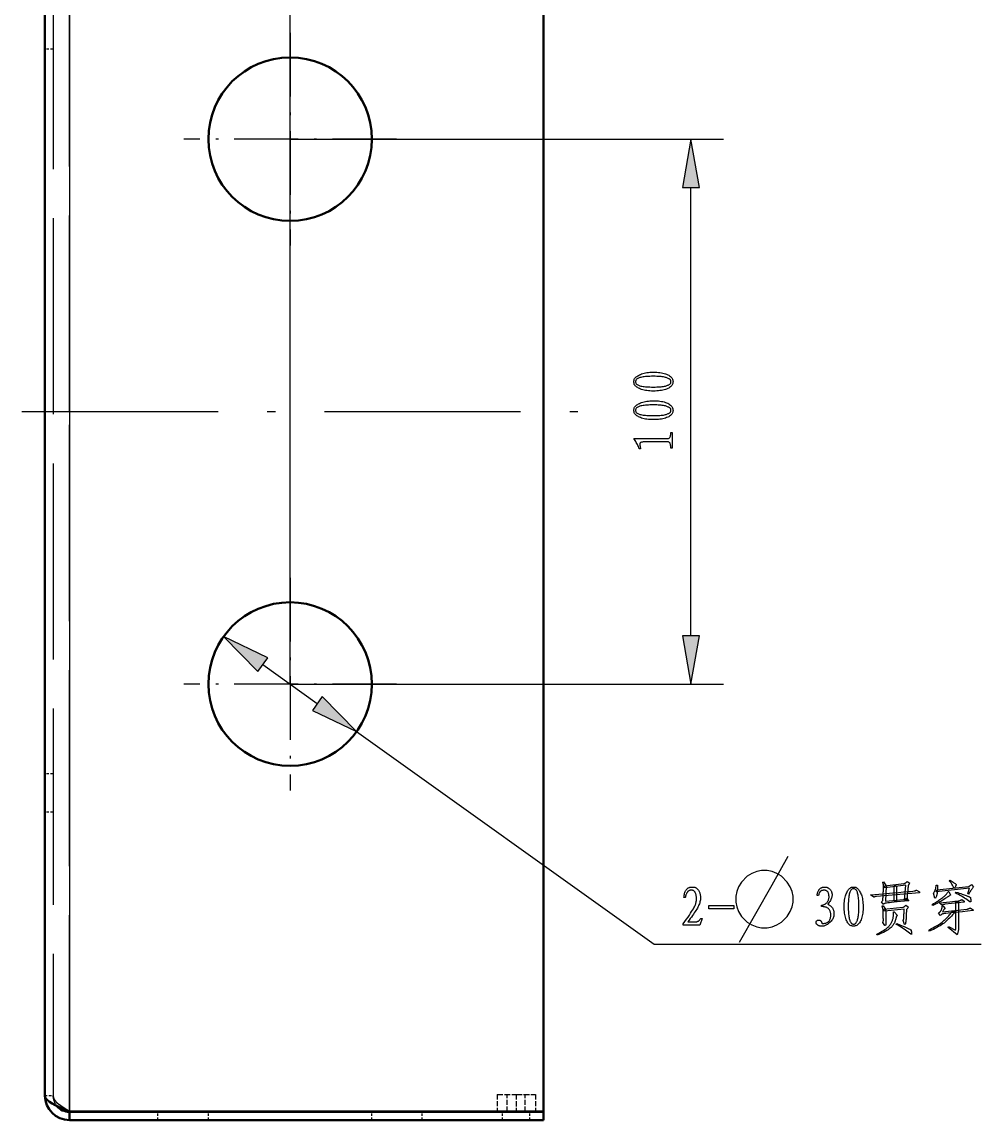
# Model space of a CAD drawing. Extents: x 0 to 420, y 0 to 297.
# Drawn here: x 259 to 317.6, y 181.4 to 248.6 of the extents above; entities that cross this region are included whole.
import ezdxf

# ---------------------------------------------------------------- set-up
doc = ezdxf.new("R2010")
doc.units = 0
doc.linetypes.add('DASHDOT', pattern=[18.5, 12, -3, 0.5, -3])
doc.linetypes.add('DASHED', pattern=[15, 12, -3])

msp = doc.modelspace()

# ---------------------------------------------------------------- linework, layer by layer
at = {"color": 5, "lineweight": 25}
for p, q in [((275.357, 208.057), (275.357, 274.452)), ((275.357, 241.39), (301.874, 241.39)), ((299.874, 211.011), (299.874, 238.435)), ((275.357, 208.057), (301.874, 208.057)), ((279.425, 205.149), (297.617, 192.15)), ((297.617, 192.15), (317.617, 192.15))]:
    msp.add_line(p, q, dxfattribs=at)
at = {"color": 7, "linetype": 'DASHED', "lineweight": 25}
for p, q in [((261.857, 267.533), (261.857, 224.723)), ((261.857, 267.533), (261.857, 224.723)), ((261.857, 224.723), (261.857, 267.533)), ((260.857, 266.557), (260.857, 182.89)), ((261.857, 224.723), (261.857, 181.913)), ((261.857, 181.913), (261.857, 224.723)), ((261.857, 181.913), (261.857, 224.723))]:
    msp.add_line(p, q, dxfattribs=at)
at = {"color": 7, "lineweight": 25}
for p, q in [((261.857, 267.533), (261.857, 224.723)), ((261.857, 224.723), (261.857, 181.913))]:
    msp.add_line(p, q, dxfattribs=at)
at = {"color": 7, "lineweight": 50}
for p, q in [((290.857, 181.913), (290.857, 267.533)), ((260.357, 266.557), (260.357, 182.89)), ((261.857, 181.913), (290.857, 181.913)), ((261.857, 181.89), (290.857, 181.89)), ((261.857, 181.39), (290.857, 181.39))]:
    msp.add_line(p, q, dxfattribs=at)
at = {"color": 14, "linetype": 'DASHDOT', "lineweight": 25, "ltscale": 0.325}
for p, q in [((275.357, 247.89), (275.357, 234.89)), ((281.857, 241.39), (268.857, 241.39)), ((275.357, 214.557), (275.357, 201.557)), ((281.857, 208.057), (268.857, 208.057))]:
    msp.add_line(p, q, dxfattribs=at)
at = {"color": 7, "linetype": 'DASHED', "lineweight": 25, "ltscale": 0.0125}
for p, q in [((260.857, 246.89), (260.357, 246.89)), ((260.857, 246.89), (260.357, 246.89)), ((260.857, 202.557), (260.357, 202.557)), ((260.857, 202.557), (260.357, 202.557)), ((260.857, 200.223), (260.357, 200.223)), ((260.857, 200.223), (260.357, 200.223)), ((260.357, 182.89), (260.857, 182.89)), ((260.357, 182.89), (260.857, 182.89)), ((261.857, 181.39), (261.857, 181.89)), ((267.274, 181.39), (267.274, 181.89)), ((270.357, 181.39), (270.357, 181.89)), ((270.357, 181.39), (270.357, 181.89)), ((280.357, 181.39), (280.357, 181.89)), ((280.357, 181.39), (280.357, 181.89)), ((283.441, 181.39), (283.441, 181.89)), ((288.357, 181.39), (288.357, 181.89)), ((288.357, 181.39), (288.357, 181.89)), ((290.024, 181.39), (290.024, 181.89)), ((290.024, 181.39), (290.024, 181.89))]:
    msp.add_line(p, q, dxfattribs=at)
at = {"color": 14, "linetype": 'DASHDOT', "lineweight": 25}
msp.add_line((258.957, 224.723), (293.757, 224.723), dxfattribs=at)
at = {"color": 5, "lineweight": 25, "ltscale": 0.102279}
msp.add_line((273.693, 209.246), (277.022, 206.867), dxfattribs=at)
at = {"color": 7, "linetype": 'DASHED', "lineweight": 25, "ltscale": 0.026078}
for p, q in [((288.024, 182.957), (288.024, 181.913)), ((289.191, 182.957), (289.191, 181.913)), ((290.357, 182.957), (290.357, 181.913))]:
    msp.add_line(p, q, dxfattribs=at)
at = {"color": 7, "linetype": 'DASHED', "lineweight": 25, "ltscale": 0.029167}
msp.add_line((288.024, 182.957), (289.191, 182.957), dxfattribs=at)
at = {"color": 7, "linetype": 'DASHED', "lineweight": 25, "ltscale": 0.026667}
for p, q in [((288.641, 181.89), (288.641, 182.957)), ((288.641, 181.89), (288.641, 182.957)), ((289.191, 182.957), (289.191, 181.89)), ((289.191, 182.957), (289.191, 181.89)), ((289.191, 182.957), (289.191, 181.89)), ((289.741, 181.89), (289.741, 182.957)), ((289.741, 181.89), (289.741, 182.957))]:
    msp.add_line(p, q, dxfattribs=at)
at = {"color": 7, "linetype": 'DASHED', "lineweight": 25, "ltscale": 0.029166}
msp.add_line((289.191, 182.957), (290.357, 182.957), dxfattribs=at)
at = {"color": 7, "lineweight": 50, "ltscale": 0.0125}
for p, q in [((261.857, 181.39), (261.857, 181.89)), ((290.857, 181.39), (290.857, 181.89))]:
    msp.add_line(p, q, dxfattribs=at)
at = {"color": 7, "lineweight": 50, "ltscale": 0.000588989}
for p, q in [((288.024, 181.913), (288.024, 181.89)), ((289.191, 181.913), (289.191, 181.89)), ((290.357, 181.913), (290.357, 181.89))]:
    msp.add_line(p, q, dxfattribs=at)
at = {"color": 7, "lineweight": 50, "ltscale": 0.029167}
msp.add_line((288.024, 181.89), (289.191, 181.89), dxfattribs=at)
at = {"color": 7, "lineweight": 50, "ltscale": 0.029166}
msp.add_line((289.191, 181.89), (290.357, 181.89), dxfattribs=at)
at = {"color": 5, "lineweight": 25}
for points in [[(300.395, 238.435), (299.874, 241.39), (299.354, 238.435)], [(296.728, 226.972), (296.791, 227.002), (296.858, 227.029), (296.931, 227.053), (297.008, 227.074), (297.09, 227.092), (297.178, 227.107), (297.27, 227.119), (297.367, 227.128), (297.469, 227.133), (297.576, 227.136), (297.683, 227.136), (297.786, 227.132), (297.884, 227.125), (297.978, 227.114), (298.068, 227.1), (298.153, 227.083), (298.234, 227.062), (298.311, 227.038), (298.383, 227.01), (298.451, 226.979), (298.513, 226.945), (298.569, 226.909), (298.618, 226.871), (298.661, 226.831), (298.697, 226.789), (298.726, 226.745), (298.749, 226.699), (298.766, 226.651), (298.775, 226.601), (298.779, 226.548), (298.775, 226.496), (298.766, 226.446), (298.749, 226.399), (298.726, 226.354), (298.697, 226.311), (298.661, 226.27), (298.618, 226.232), (298.569, 226.196), (298.513, 226.163), (298.451, 226.131), (298.383, 226.103), (298.311, 226.077), (298.234, 226.055), (298.153, 226.035), (298.068, 226.019), (297.978, 226.005), (297.884, 225.995), (297.786, 225.987), (297.683, 225.983), (297.576, 225.981), (297.469, 225.983), (297.367, 225.987), (297.27, 225.995), (297.178, 226.005), (297.09, 226.019), (297.008, 226.035), (296.931, 226.055), (296.858, 226.077), (296.791, 226.103), (296.728, 226.131), (296.671, 226.161), (296.619, 226.191), (296.572, 226.22), (296.531, 226.25), (296.496, 226.278), (296.465, 226.307), (296.441, 226.335), (296.422, 226.363), (296.408, 226.391), (296.4, 226.419), (296.395, 226.446), (296.391, 226.473), (296.388, 226.5), (296.387, 226.527), (296.386, 226.554), (296.387, 226.58), (296.388, 226.607), (296.391, 226.633), (296.395, 226.659), (296.4, 226.685), (296.408, 226.711), (296.422, 226.738), (296.441, 226.766), (296.465, 226.793), (296.496, 226.822), (296.531, 226.851), (296.572, 226.88), (296.619, 226.91), (296.671, 226.941)], [(298.362, 226.302), (298.408, 226.317), (298.449, 226.333), (298.487, 226.349), (298.52, 226.365), (298.55, 226.381), (298.575, 226.397), (298.596, 226.414), (298.613, 226.431), (298.626, 226.449), (298.635, 226.466), (298.641, 226.484), (298.646, 226.502), (298.65, 226.519), (298.652, 226.536), (298.652, 226.554), (298.652, 226.571), (298.65, 226.587), (298.646, 226.604), (298.641, 226.621), (298.635, 226.637), (298.626, 226.654), (298.613, 226.67), (298.596, 226.686), (298.575, 226.703), (298.55, 226.719), (298.52, 226.736), (298.487, 226.752), (298.449, 226.769), (298.408, 226.785), (298.362, 226.801), (298.311, 226.817), (298.254, 226.831), (298.191, 226.843), (298.121, 226.854), (298.046, 226.863), (297.964, 226.87), (297.876, 226.876), (297.782, 226.88), (297.682, 226.883), (297.576, 226.883), (297.469, 226.883), (297.368, 226.88), (297.272, 226.876), (297.182, 226.87), (297.097, 226.863), (297.018, 226.854), (296.944, 226.843), (296.876, 226.831), (296.813, 226.817), (296.755, 226.801), (296.703, 226.784), (296.657, 226.765), (296.616, 226.744), (296.58, 226.721), (296.55, 226.697), (296.526, 226.671), (296.507, 226.643), (296.493, 226.613), (296.485, 226.582), (296.482, 226.548), (296.485, 226.515), (296.493, 226.484), (296.507, 226.454), (296.526, 226.427), (296.55, 226.401), (296.58, 226.378), (296.616, 226.356), (296.657, 226.336), (296.703, 226.318), (296.755, 226.302), (296.813, 226.288), (296.876, 226.275), (296.944, 226.264), (297.018, 226.254), (297.097, 226.246), (297.182, 226.239), (297.272, 226.234), (297.368, 226.23), (297.469, 226.228), (297.576, 226.227), (297.682, 226.228), (297.782, 226.23), (297.876, 226.234), (297.964, 226.239), (298.046, 226.246), (298.121, 226.254), (298.191, 226.264), (298.254, 226.275), (298.311, 226.288)], [(296.728, 225.222), (296.791, 225.252), (296.858, 225.279), (296.931, 225.303), (297.008, 225.324), (297.09, 225.342), (297.178, 225.357), (297.27, 225.369), (297.367, 225.378), (297.469, 225.383), (297.576, 225.386), (297.683, 225.386), (297.786, 225.382), (297.884, 225.375), (297.978, 225.364), (298.068, 225.35), (298.153, 225.333), (298.234, 225.312), (298.311, 225.288), (298.383, 225.26), (298.451, 225.229), (298.513, 225.195), (298.569, 225.159), (298.618, 225.121), (298.661, 225.081), (298.697, 225.039), (298.726, 224.995), (298.749, 224.949), (298.766, 224.901), (298.775, 224.851), (298.779, 224.798), (298.775, 224.746), (298.766, 224.696), (298.749, 224.649), (298.726, 224.604), (298.697, 224.561), (298.661, 224.52), (298.618, 224.482), (298.569, 224.446), (298.513, 224.413), (298.451, 224.381), (298.383, 224.353), (298.311, 224.327), (298.234, 224.305), (298.153, 224.285), (298.068, 224.269), (297.978, 224.255), (297.884, 224.245), (297.786, 224.237), (297.683, 224.233), (297.576, 224.231), (297.469, 224.233), (297.367, 224.237), (297.27, 224.245), (297.178, 224.255), (297.09, 224.269), (297.008, 224.285), (296.931, 224.305), (296.858, 224.327), (296.791, 224.353), (296.728, 224.381), (296.671, 224.411), (296.619, 224.441), (296.572, 224.47), (296.531, 224.5), (296.496, 224.528), (296.465, 224.557), (296.441, 224.585), (296.422, 224.613), (296.408, 224.641), (296.4, 224.669), (296.395, 224.696), (296.391, 224.723), (296.388, 224.75), (296.387, 224.777), (296.386, 224.804), (296.387, 224.83), (296.388, 224.857), (296.391, 224.883), (296.395, 224.909), (296.4, 224.935), (296.408, 224.961), (296.422, 224.988), (296.441, 225.016), (296.465, 225.043), (296.496, 225.072), (296.531, 225.101), (296.572, 225.13), (296.619, 225.16), (296.671, 225.191)], [(298.362, 224.552), (298.408, 224.567), (298.449, 224.583), (298.487, 224.599), (298.52, 224.615), (298.55, 224.631), (298.575, 224.647), (298.596, 224.664), (298.613, 224.681), (298.626, 224.699), (298.635, 224.716), (298.641, 224.734), (298.646, 224.752), (298.65, 224.769), (298.652, 224.786), (298.652, 224.804), (298.652, 224.821), (298.65, 224.837), (298.646, 224.854), (298.641, 224.871), (298.635, 224.887), (298.626, 224.904), (298.613, 224.92), (298.596, 224.936), (298.575, 224.953), (298.55, 224.969), (298.52, 224.986), (298.487, 225.002), (298.449, 225.019), (298.408, 225.035), (298.362, 225.051), (298.311, 225.067), (298.254, 225.081), (298.191, 225.093), (298.121, 225.104), (298.046, 225.113), (297.964, 225.12), (297.876, 225.126), (297.782, 225.13), (297.682, 225.133), (297.576, 225.133), (297.469, 225.133), (297.368, 225.13), (297.272, 225.126), (297.182, 225.12), (297.097, 225.113), (297.018, 225.104), (296.944, 225.093), (296.876, 225.081), (296.813, 225.067), (296.755, 225.051), (296.703, 225.034), (296.657, 225.015), (296.616, 224.994), (296.58, 224.971), (296.55, 224.947), (296.526, 224.921), (296.507, 224.893), (296.493, 224.863), (296.485, 224.832), (296.482, 224.798), (296.485, 224.765), (296.493, 224.734), (296.507, 224.704), (296.526, 224.677), (296.55, 224.651), (296.58, 224.628), (296.616, 224.606), (296.657, 224.586), (296.703, 224.568), (296.755, 224.552), (296.813, 224.538), (296.876, 224.525), (296.944, 224.514), (297.018, 224.504), (297.097, 224.496), (297.182, 224.489), (297.272, 224.484), (297.368, 224.48), (297.469, 224.478), (297.576, 224.477), (297.682, 224.478), (297.782, 224.48), (297.876, 224.484), (297.964, 224.489), (298.046, 224.496), (298.121, 224.504), (298.191, 224.514), (298.254, 224.525), (298.311, 224.538)], [(296.947, 222.864), (296.908, 222.863), (296.873, 222.859), (296.843, 222.852), (296.817, 222.843), (296.795, 222.831), (296.777, 222.817), (296.763, 222.8), (296.754, 222.781), (296.749, 222.759), (296.749, 222.734), (296.75, 222.708), (296.753, 222.681), (296.756, 222.654), (296.759, 222.627), (296.764, 222.599), (296.769, 222.571), (296.775, 222.542), (296.781, 222.513), (296.788, 222.484), (296.796, 222.454), (296.714, 222.454), (296.689, 222.519), (296.661, 222.583), (296.632, 222.647), (296.601, 222.71), (296.567, 222.772), (296.532, 222.833), (296.495, 222.893), (296.456, 222.952), (296.415, 223.011), (296.373, 223.069), (298.478, 223.069), (298.509, 223.078), (298.537, 223.092), (298.562, 223.114), (298.583, 223.141), (298.601, 223.175), (298.616, 223.215), (298.627, 223.261), (298.635, 223.314), (298.64, 223.373), (298.642, 223.438), (298.724, 223.438), (298.724, 222.481), (298.642, 222.481), (298.641, 222.549), (298.637, 222.61), (298.63, 222.665), (298.62, 222.713), (298.608, 222.754), (298.593, 222.789), (298.575, 222.818), (298.555, 222.84), (298.531, 222.855), (298.505, 222.864)], [(273.996, 209.67), (271.289, 210.964), (273.39, 208.822)], [(299.354, 211.011), (299.874, 208.057), (300.395, 211.011)], [(276.719, 206.443), (279.425, 205.149), (277.324, 207.291)], [(304.542, 196.65), (304.192, 196.65), (303.9, 196.591), (303.608, 196.475), (303.317, 196.3), (302.967, 195.95), (302.792, 195.658), (302.675, 195.366), (302.617, 195.075), (302.617, 194.725), (302.675, 194.433), (302.792, 194.141), (302.967, 193.85), (303.317, 193.5), (303.608, 193.325), (303.9, 193.208), (304.192, 193.15), (304.542, 193.15), (304.833, 193.208), (305.125, 193.325), (305.417, 193.5), (305.767, 193.85), (305.942, 194.141), (306.058, 194.433), (306.117, 194.725), (306.117, 195.075), (306.058, 195.366), (305.942, 195.658), (305.767, 195.95), (305.417, 196.3), (305.125, 196.475), (304.833, 196.591)], [(299.691, 193.519), (300.224, 193.519), (300.251, 193.526), (300.278, 193.535), (300.303, 193.548), (300.329, 193.563), (300.354, 193.58), (300.378, 193.601), (300.402, 193.624), (300.425, 193.65), (300.448, 193.679), (300.47, 193.71), (300.552, 193.71), (300.415, 193.3), (299.39, 193.3), (299.39, 193.382), (299.5, 193.535), (299.602, 193.677), (299.694, 193.809), (299.777, 193.929), (299.851, 194.038), (299.917, 194.137), (299.973, 194.224), (300.02, 194.301), (300.058, 194.367), (300.087, 194.421), (300.111, 194.47), (300.132, 194.519), (300.15, 194.568), (300.166, 194.617), (300.18, 194.666), (300.191, 194.714), (300.199, 194.762), (300.205, 194.811), (300.209, 194.859), (300.21, 194.907), (300.21, 194.953), (300.208, 194.999), (300.204, 195.042), (300.199, 195.084), (300.193, 195.124), (300.186, 195.162), (300.177, 195.198), (300.167, 195.232), (300.155, 195.265), (300.142, 195.296), (300.127, 195.325), (300.11, 195.35), (300.091, 195.373), (300.07, 195.392), (300.046, 195.409), (300.021, 195.423), (299.993, 195.433), (299.963, 195.441), (299.93, 195.445), (299.896, 195.447), (299.861, 195.445), (299.829, 195.441), (299.798, 195.434), (299.769, 195.425), (299.742, 195.412), (299.717, 195.397), (299.694, 195.38), (299.673, 195.359), (299.653, 195.336), (299.636, 195.31), (299.62, 195.282), (299.605, 195.254), (299.592, 195.224), (299.579, 195.194), (299.568, 195.163), (299.557, 195.131), (299.548, 195.098), (299.54, 195.065), (299.533, 195.031), (299.527, 194.995), (299.445, 194.995), (299.454, 195.069), (299.464, 195.138), (299.475, 195.201), (299.488, 195.259), (299.503, 195.312), (299.518, 195.359), (299.536, 195.401), (299.554, 195.437), (299.574, 195.469), (299.595, 195.494), (299.617, 195.517), (299.64, 195.537), (299.663, 195.556), (299.686, 195.572), (299.71, 195.587), (299.734, 195.599), (299.758, 195.61), (299.783, 195.619), (299.809, 195.626), (299.834, 195.631), (299.86, 195.635), (299.886, 195.638), (299.912, 195.64), (299.937, 195.641), (299.962, 195.641), (299.988, 195.641), (300.013, 195.64), (300.038, 195.638), (300.063, 195.635), (300.087, 195.631), (300.112, 195.626), (300.136, 195.617), (300.161, 195.606), (300.186, 195.592), (300.21, 195.575), (300.235, 195.555), (300.259, 195.532), (300.284, 195.506), (300.309, 195.478), (300.333, 195.447), (300.357, 195.412), (300.378, 195.375), (300.396, 195.336), (300.412, 195.293), (300.426, 195.248), (300.437, 195.2), (300.445, 195.15), (300.451, 195.097), (300.455, 195.041), (300.456, 194.982), (300.454, 194.921), (300.449, 194.86), (300.439, 194.799), (300.426, 194.737), (300.409, 194.674), (300.387, 194.611), (300.363, 194.547), (300.334, 194.483), (300.301, 194.418), (300.265, 194.353), (300.225, 194.285), (300.181, 194.214), (300.133, 194.14), (300.081, 194.062), (300.026, 193.98), (299.966, 193.895), (299.903, 193.806), (299.836, 193.714), (299.765, 193.618)], [(307.595, 195.118), (307.599, 195.161), (307.604, 195.202), (307.611, 195.242), (307.619, 195.279), (307.629, 195.315), (307.641, 195.349), (307.654, 195.381), (307.669, 195.412), (307.686, 195.44), (307.704, 195.467), (307.724, 195.492), (307.744, 195.515), (307.764, 195.536), (307.785, 195.555), (307.807, 195.571), (307.829, 195.586), (307.852, 195.599), (307.875, 195.609), (307.899, 195.618), (307.923, 195.624), (307.948, 195.629), (307.972, 195.633), (307.996, 195.636), (308.019, 195.639), (308.043, 195.64), (308.066, 195.64), (308.089, 195.639), (308.111, 195.637), (308.134, 195.635), (308.156, 195.631), (308.178, 195.626), (308.2, 195.619), (308.222, 195.61), (308.245, 195.598), (308.268, 195.585), (308.292, 195.57), (308.315, 195.552), (308.339, 195.533), (308.364, 195.511), (308.388, 195.488), (308.411, 195.462), (308.432, 195.434), (308.45, 195.403), (308.466, 195.371), (308.479, 195.335), (308.489, 195.298), (308.497, 195.258), (308.502, 195.216), (308.504, 195.172), (308.504, 195.125), (308.5, 195.077), (308.491, 195.028), (308.477, 194.977), (308.458, 194.926), (308.434, 194.874), (308.405, 194.821), (308.371, 194.767), (308.331, 194.712), (308.287, 194.656), (308.238, 194.599), (308.275, 194.579), (308.31, 194.559), (308.344, 194.538), (308.375, 194.516), (308.405, 194.493), (308.433, 194.469), (308.459, 194.445), (308.483, 194.42), (308.505, 194.393), (308.525, 194.367), (308.543, 194.338), (308.559, 194.307), (308.574, 194.273), (308.586, 194.236), (308.596, 194.197), (308.605, 194.156), (308.612, 194.111), (308.617, 194.065), (308.619, 194.015), (308.62, 193.963), (308.618, 193.91), (308.61, 193.858), (308.598, 193.807), (308.58, 193.756), (308.557, 193.707), (308.529, 193.658), (308.496, 193.61), (308.459, 193.563), (308.416, 193.517), (308.367, 193.471), (308.317, 193.428), (308.268, 193.39), (308.22, 193.356), (308.173, 193.327), (308.127, 193.302), (308.081, 193.281), (308.037, 193.266), (307.993, 193.254), (307.951, 193.248), (307.909, 193.245), (307.87, 193.246), (307.832, 193.248), (307.797, 193.252), (307.764, 193.257), (307.733, 193.264), (307.705, 193.272), (307.679, 193.282), (307.656, 193.294), (307.634, 193.306), (307.616, 193.321), (307.599, 193.336), (307.584, 193.35), (307.57, 193.365), (307.559, 193.38), (307.549, 193.394), (307.541, 193.408), (307.535, 193.423), (307.53, 193.437), (307.528, 193.45), (307.527, 193.464), (307.527, 193.478), (307.528, 193.49), (307.53, 193.503), (307.533, 193.514), (307.537, 193.526), (307.541, 193.536), (307.547, 193.546), (307.553, 193.556), (307.56, 193.565), (307.568, 193.574), (307.576, 193.581), (307.585, 193.589), (307.594, 193.595), (307.604, 193.601), (307.614, 193.606), (307.624, 193.61), (307.635, 193.614), (307.646, 193.617), (307.658, 193.62), (307.67, 193.621), (307.682, 193.622), (307.695, 193.622), (307.707, 193.622), (307.718, 193.62), (307.73, 193.618), (307.742, 193.615), (307.753, 193.611), (307.764, 193.606), (307.775, 193.6), (307.786, 193.594), (307.797, 193.586), (307.808, 193.576), (307.819, 193.563), (307.83, 193.548), (307.841, 193.531), (307.852, 193.511), (307.863, 193.489), (307.874, 193.465), (307.885, 193.438), (307.896, 193.409), (307.957, 193.411), (308.013, 193.415), (308.066, 193.423), (308.115, 193.434), (308.159, 193.447), (308.199, 193.464), (308.236, 193.483), (308.268, 193.506), (308.296, 193.531), (308.32, 193.56), (308.34, 193.591), (308.359, 193.623), (308.375, 193.657), (308.39, 193.692), (308.402, 193.729), (308.411, 193.767), (308.419, 193.807), (308.425, 193.849), (308.428, 193.891), (308.429, 193.936), (308.428, 193.98), (308.424, 194.023), (308.418, 194.063), (308.409, 194.102), (308.398, 194.139), (308.385, 194.175), (308.369, 194.208), (308.35, 194.24), (308.329, 194.27), (308.306, 194.298), (308.279, 194.324), (308.249, 194.348), (308.215, 194.369), (308.177, 194.388), (308.135, 194.404), (308.089, 194.418), (308.04, 194.429), (307.987, 194.438), (307.929, 194.445), (307.868, 194.449), (307.868, 194.531), (307.901, 194.532), (307.933, 194.537), (307.965, 194.544), (307.996, 194.555), (308.027, 194.568), (308.058, 194.585), (308.088, 194.604), (308.118, 194.627), (308.147, 194.652), (308.176, 194.681), (308.203, 194.712), (308.228, 194.743), (308.249, 194.776), (308.268, 194.81), (308.284, 194.845), (308.297, 194.881), (308.307, 194.918), (308.314, 194.957), (308.318, 194.996), (308.32, 195.036), (308.319, 195.076), (308.317, 195.114), (308.313, 195.15), (308.308, 195.184), (308.301, 195.216), (308.293, 195.246), (308.283, 195.273), (308.272, 195.299), (308.259, 195.323), (308.244, 195.344), (308.229, 195.364), (308.211, 195.381), (308.193, 195.396), (308.172, 195.41), (308.15, 195.421), (308.127, 195.43), (308.102, 195.437), (308.076, 195.442), (308.048, 195.446), (308.019, 195.447), (307.99, 195.446), (307.962, 195.444), (307.935, 195.44), (307.911, 195.436), (307.887, 195.429), (307.865, 195.422), (307.845, 195.413), (307.826, 195.403), (307.809, 195.391), (307.793, 195.378), (307.779, 195.363), (307.765, 195.346), (307.751, 195.326), (307.739, 195.304), (307.727, 195.279), (307.715, 195.252), (307.705, 195.222), (307.695, 195.19), (307.686, 195.156), (307.677, 195.118)], [(310.241, 195.296), (310.27, 195.234), (310.297, 195.166), (310.321, 195.094), (310.342, 195.016), (310.36, 194.934), (310.375, 194.847), (310.387, 194.755), (310.396, 194.657), (310.402, 194.555), (310.405, 194.449), (310.404, 194.341), (310.401, 194.239), (310.393, 194.14), (310.383, 194.046), (310.369, 193.956), (310.351, 193.871), (310.33, 193.79), (310.306, 193.714), (310.278, 193.641), (310.247, 193.574), (310.214, 193.511), (310.178, 193.455), (310.14, 193.406), (310.1, 193.364), (310.058, 193.327), (310.014, 193.298), (309.967, 193.275), (309.919, 193.259), (309.869, 193.249), (309.817, 193.245), (309.765, 193.249), (309.715, 193.259), (309.667, 193.275), (309.622, 193.298), (309.579, 193.327), (309.539, 193.364), (309.5, 193.406), (309.465, 193.455), (309.431, 193.511), (309.4, 193.574), (309.371, 193.641), (309.346, 193.714), (309.323, 193.79), (309.303, 193.871), (309.287, 193.956), (309.273, 194.046), (309.263, 194.14), (309.255, 194.239), (309.251, 194.341), (309.249, 194.449), (309.251, 194.555), (309.255, 194.657), (309.263, 194.755), (309.273, 194.847), (309.287, 194.934), (309.303, 195.016), (309.323, 195.094), (309.346, 195.166), (309.371, 195.234), (309.4, 195.296), (309.43, 195.354), (309.459, 195.406), (309.489, 195.452), (309.518, 195.493), (309.547, 195.529), (309.575, 195.559), (309.604, 195.583), (309.632, 195.602), (309.659, 195.616), (309.687, 195.624), (309.714, 195.629), (309.741, 195.633), (309.768, 195.636), (309.795, 195.637), (309.822, 195.638), (309.848, 195.637), (309.875, 195.636), (309.901, 195.633), (309.927, 195.629), (309.953, 195.624), (309.98, 195.616), (310.006, 195.602), (310.034, 195.583), (310.062, 195.559), (310.09, 195.529), (310.119, 195.493), (310.149, 195.452), (310.179, 195.406), (310.209, 195.354)], [(309.571, 193.662), (309.586, 193.617), (309.601, 193.575), (309.617, 193.537), (309.633, 193.504), (309.649, 193.474), (309.666, 193.449), (309.683, 193.428), (309.7, 193.411), (309.717, 193.398), (309.735, 193.389), (309.752, 193.383), (309.77, 193.378), (309.787, 193.375), (309.805, 193.373), (309.822, 193.372), (309.839, 193.373), (309.856, 193.375), (309.872, 193.378), (309.889, 193.383), (309.906, 193.389), (309.922, 193.398), (309.938, 193.411), (309.955, 193.428), (309.971, 193.449), (309.988, 193.474), (310.004, 193.504), (310.02, 193.537), (310.037, 193.575), (310.053, 193.617), (310.07, 193.662), (310.085, 193.713), (310.099, 193.77), (310.111, 193.834), (310.122, 193.903), (310.131, 193.979), (310.139, 194.06), (310.144, 194.148), (310.148, 194.242), (310.151, 194.342), (310.152, 194.449), (310.151, 194.555), (310.148, 194.656), (310.144, 194.752), (310.139, 194.842), (310.131, 194.927), (310.122, 195.006), (310.111, 195.08), (310.099, 195.149), (310.085, 195.211), (310.07, 195.269), (310.052, 195.321), (310.033, 195.367), (310.012, 195.408), (309.99, 195.444), (309.965, 195.474), (309.939, 195.499), (309.911, 195.518), (309.882, 195.531), (309.85, 195.54), (309.817, 195.542), (309.783, 195.54), (309.752, 195.531), (309.723, 195.518), (309.695, 195.499), (309.67, 195.474), (309.646, 195.444), (309.624, 195.408), (309.605, 195.367), (309.587, 195.321), (309.571, 195.269), (309.556, 195.211), (309.544, 195.149), (309.532, 195.08), (309.522, 195.006), (309.514, 194.927), (309.507, 194.842), (309.502, 194.752), (309.498, 194.656), (309.496, 194.555), (309.495, 194.449), (309.496, 194.342), (309.498, 194.242), (309.502, 194.148), (309.507, 194.06), (309.514, 193.979), (309.522, 193.903), (309.532, 193.834), (309.544, 193.77), (309.556, 193.713)], [(310.863, 195.173), (311.37, 195.215), (311.824, 195.252), (312.225, 195.286), (312.574, 195.315), (312.871, 195.341), (313.114, 195.362), (313.305, 195.379), (313.444, 195.392), (313.53, 195.401), (313.563, 195.406), (313.57, 195.409), (313.578, 195.412), (313.588, 195.416), (313.598, 195.421), (313.609, 195.426), (313.621, 195.432), (313.634, 195.438), (313.648, 195.445), (313.663, 195.452), (313.679, 195.46), (313.843, 195.351), (313.857, 195.296), (311.218, 195.064), (311.207, 195.063), (311.194, 195.062), (311.18, 195.06), (311.166, 195.057), (311.15, 195.054), (311.133, 195.049), (311.115, 195.044), (311.096, 195.038), (311.075, 195.031), (311.054, 195.023)], [(311.635, 195.242), (311.639, 195.323), (311.642, 195.396), (311.646, 195.462), (311.648, 195.52), (311.65, 195.571), (311.652, 195.615), (311.654, 195.651), (311.655, 195.679), (311.655, 195.7), (311.656, 195.713), (311.655, 195.724), (311.653, 195.738), (311.651, 195.754), (311.647, 195.772), (311.642, 195.794), (311.636, 195.817), (311.629, 195.844), (311.621, 195.873), (311.611, 195.905), (311.601, 195.939), (311.656, 195.952), (311.82, 195.72), (311.765, 194.777), (312.872, 194.886), (312.886, 194.887), (312.901, 194.889), (312.917, 194.892), (312.934, 194.897), (312.951, 194.903), (312.969, 194.911), (312.988, 194.92), (313.008, 194.93), (313.029, 194.941), (313.05, 194.954), (313.201, 194.804), (312.935, 194.775), (312.697, 194.75), (312.486, 194.727), (312.303, 194.708), (312.146, 194.691), (312.017, 194.678), (311.915, 194.667), (311.84, 194.66), (311.792, 194.655), (311.772, 194.654), (311.764, 194.653), (311.755, 194.651), (311.745, 194.647), (311.732, 194.643), (311.719, 194.637), (311.704, 194.629), (311.687, 194.62), (311.669, 194.61), (311.649, 194.598), (311.628, 194.585), (311.519, 194.736), (311.529, 194.744), (311.539, 194.751), (311.549, 194.758), (311.557, 194.765), (311.565, 194.772), (311.572, 194.777), (311.579, 194.783), (311.584, 194.788), (311.59, 194.793), (311.594, 194.797), (311.598, 194.805), (311.602, 194.822), (311.606, 194.846), (311.61, 194.878), (311.615, 194.919), (311.619, 194.967), (311.623, 195.023), (311.627, 195.088), (311.631, 195.161)], [(311.738, 195.72), (312.9, 195.857), (312.917, 195.86), (312.934, 195.866), (312.953, 195.874), (312.972, 195.883), (312.992, 195.894), (313.013, 195.908), (313.035, 195.923), (313.057, 195.94), (313.081, 195.959), (313.105, 195.98), (313.269, 195.87), (313.248, 195.849), (313.229, 195.83), (313.213, 195.812), (313.199, 195.795), (313.187, 195.78), (313.177, 195.766), (313.169, 195.754), (313.164, 195.744), (313.161, 195.734), (313.159, 195.727), (313.159, 195.712), (313.156, 195.681), (313.152, 195.633), (313.146, 195.569), (313.139, 195.489), (313.13, 195.393), (313.119, 195.28), (313.107, 195.152), (313.093, 195.006), (313.077, 194.845), (312.927, 194.845), (313.009, 195.747), (311.738, 195.597)], [(312.298, 194.777), (312.298, 195.72), (312.449, 195.72), (312.449, 194.777)], [(314.882, 195.761), (314.951, 195.761), (314.95, 195.682), (314.95, 195.61), (314.949, 195.544), (314.948, 195.485), (314.947, 195.433), (314.946, 195.387), (314.944, 195.348), (314.942, 195.315), (314.939, 195.289), (314.937, 195.269), (314.933, 195.251), (314.929, 195.23), (314.922, 195.206), (314.915, 195.179), (314.906, 195.149), (314.896, 195.116), (314.884, 195.08), (314.871, 195.041), (314.857, 194.999), (314.841, 194.954), (314.786, 194.954), (314.704, 195.269), (314.728, 195.296), (314.751, 195.328), (314.772, 195.365), (314.792, 195.407), (314.81, 195.453), (314.827, 195.505), (314.843, 195.562), (314.858, 195.623), (314.871, 195.69)], [(314.909, 195.474), (316.865, 195.679), (316.876, 195.683), (316.889, 195.688), (316.902, 195.696), (316.917, 195.705), (316.933, 195.717), (316.95, 195.73), (316.968, 195.745), (316.987, 195.762), (317.007, 195.781), (317.029, 195.802), (317.165, 195.638), (317.145, 195.624), (317.122, 195.603), (317.097, 195.576), (317.069, 195.542), (317.039, 195.501), (317.006, 195.454), (316.971, 195.401), (316.933, 195.34), (316.893, 195.274), (316.851, 195.2), (316.81, 195.242), (316.919, 195.57), (314.882, 195.351)], [(315.716, 196.062), (315.786, 196.017), (315.849, 195.977), (315.905, 195.94), (315.953, 195.906), (315.995, 195.877), (316.029, 195.852), (316.055, 195.83), (316.075, 195.812), (316.087, 195.798), (316.092, 195.788), (316.092, 195.779), (316.091, 195.767), (316.087, 195.753), (316.081, 195.736), (316.073, 195.717), (316.063, 195.695), (316.051, 195.671), (316.037, 195.644), (316.021, 195.615), (316.003, 195.583), (315.949, 195.583), (315.931, 195.63), (315.911, 195.675), (315.889, 195.72), (315.865, 195.765), (315.839, 195.809), (315.811, 195.852), (315.78, 195.895), (315.747, 195.938), (315.712, 195.98), (315.675, 196.021)], [(315.395, 194.92), (315.34, 194.883), (315.28, 194.845), (315.217, 194.806), (315.15, 194.767), (315.079, 194.727), (315.004, 194.686), (314.924, 194.645), (314.841, 194.603), (314.754, 194.56), (314.663, 194.517), (314.622, 194.572), (314.715, 194.628), (314.803, 194.682), (314.886, 194.734), (314.964, 194.784), (315.036, 194.831), (315.103, 194.877), (315.165, 194.92), (315.222, 194.961), (315.273, 195), (315.32, 195.036), (315.362, 195.072), (315.401, 195.106), (315.437, 195.141), (315.471, 195.174), (315.501, 195.207), (315.528, 195.24), (315.552, 195.272), (315.573, 195.303), (315.592, 195.334), (315.607, 195.365), (315.648, 195.365), (315.757, 195.146), (315.736, 195.136), (315.712, 195.124), (315.684, 195.108), (315.653, 195.09), (315.619, 195.069), (315.581, 195.045), (315.539, 195.018), (315.495, 194.988), (315.446, 194.956)], [(315.06, 194.667), (315.299, 194.693), (315.513, 194.717), (315.703, 194.738), (315.867, 194.757), (316.007, 194.773), (316.121, 194.787), (316.211, 194.798), (316.276, 194.807), (316.316, 194.814), (316.331, 194.818), (316.335, 194.821), (316.34, 194.824), (316.347, 194.828), (316.355, 194.833), (316.366, 194.838), (316.377, 194.844), (316.391, 194.85), (316.406, 194.857), (316.422, 194.864), (316.441, 194.872), (316.591, 194.777), (316.591, 194.722), (315.415, 194.585), (315.401, 194.585), (315.386, 194.583), (315.371, 194.58), (315.354, 194.576), (315.337, 194.572), (315.319, 194.566), (315.3, 194.558), (315.28, 194.55), (315.259, 194.541), (315.238, 194.531)], [(316.988, 194.736), (316.933, 194.736), (316.855, 194.795), (316.775, 194.854), (316.692, 194.911), (316.607, 194.968), (316.519, 195.023), (316.429, 195.077), (316.337, 195.13), (316.242, 195.182), (316.144, 195.233), (316.044, 195.283), (316.085, 195.337), (316.188, 195.303), (316.284, 195.27), (316.372, 195.24), (316.453, 195.213), (316.526, 195.187), (316.592, 195.163), (316.651, 195.142), (316.702, 195.123), (316.746, 195.106), (316.783, 195.091), (316.814, 195.078), (316.842, 195.066), (316.868, 195.054), (316.891, 195.044), (316.911, 195.035), (316.928, 195.026), (316.942, 195.019), (316.953, 195.012), (316.962, 195.007), (316.967, 195.002), (316.971, 194.996), (316.974, 194.985), (316.978, 194.97), (316.98, 194.95), (316.982, 194.925), (316.984, 194.896), (316.986, 194.863), (316.987, 194.825), (316.987, 194.783)], [(300.976, 194.503), (302.507, 194.503), (302.507, 194.312), (300.976, 194.312)], [(312.155, 193.211), (312.115, 193.168), (312.065, 193.123), (312.003, 193.076), (311.931, 193.027), (311.849, 192.977), (311.755, 192.925), (311.651, 192.871), (311.536, 192.815), (311.41, 192.758), (311.273, 192.699), (311.245, 192.767), (311.361, 192.826), (311.468, 192.883), (311.566, 192.938), (311.656, 192.991), (311.736, 193.042), (311.807, 193.091), (311.87, 193.138), (311.924, 193.183), (311.968, 193.225), (312.004, 193.266), (312.035, 193.306), (312.063, 193.346), (312.09, 193.387), (312.115, 193.428), (312.138, 193.469), (312.158, 193.511), (312.177, 193.553), (312.195, 193.596), (312.21, 193.639), (312.223, 193.683), (312.234, 193.727), (312.244, 193.77), (312.252, 193.814), (312.258, 193.858), (312.262, 193.902), (312.265, 193.945), (312.266, 193.989), (312.265, 194.033), (312.262, 194.077), (312.257, 194.12), (312.312, 194.12), (312.503, 193.902), (312.488, 193.888), (312.474, 193.876), (312.461, 193.864), (312.451, 193.852), (312.442, 193.842), (312.434, 193.832), (312.429, 193.823), (312.424, 193.814), (312.422, 193.806), (312.421, 193.799), (312.421, 193.791), (312.419, 193.78), (312.417, 193.766), (312.414, 193.75), (312.409, 193.731), (312.404, 193.709), (312.398, 193.684), (312.391, 193.657), (312.382, 193.627), (312.373, 193.594), (312.363, 193.559), (312.349, 193.524), (312.334, 193.488), (312.315, 193.451), (312.295, 193.413), (312.272, 193.374), (312.246, 193.335), (312.218, 193.294), (312.188, 193.253)], [(311.635, 193.936), (311.634, 193.987), (311.633, 194.033), (311.632, 194.074), (311.631, 194.111), (311.63, 194.143), (311.629, 194.17), (311.629, 194.192), (311.629, 194.209), (311.628, 194.222), (311.628, 194.23), (311.628, 194.237), (311.625, 194.249), (311.622, 194.265), (311.617, 194.284), (311.611, 194.308), (311.604, 194.336), (311.595, 194.369), (311.584, 194.405), (311.573, 194.445), (311.56, 194.49), (311.628, 194.49), (311.779, 194.298), (311.784, 194.155), (311.787, 194.021), (311.79, 193.897), (311.792, 193.782), (311.792, 193.676), (311.792, 193.58), (311.79, 193.492), (311.787, 193.414), (311.784, 193.346), (311.779, 193.286), (311.738, 193.286), (311.601, 193.464), (311.609, 193.478), (311.616, 193.492), (311.622, 193.505), (311.627, 193.519), (311.632, 193.533), (311.635, 193.546), (311.638, 193.56), (311.64, 193.574), (311.641, 193.587), (311.642, 193.601), (311.642, 193.617), (311.642, 193.636), (311.641, 193.66), (311.641, 193.687), (311.64, 193.719), (311.639, 193.754), (311.639, 193.794), (311.638, 193.837), (311.636, 193.884)], [(311.669, 194.298), (312.831, 194.408), (312.848, 194.409), (312.865, 194.412), (312.883, 194.419), (312.901, 194.427), (312.92, 194.438), (312.94, 194.452), (312.96, 194.468), (312.98, 194.486), (313.001, 194.507), (313.023, 194.531), (313.187, 194.408), (313.161, 194.381), (313.138, 194.357), (313.117, 194.335), (313.099, 194.315), (313.084, 194.296), (313.072, 194.28), (313.062, 194.266), (313.056, 194.254), (313.051, 194.244), (313.05, 194.237), (313.05, 194.227), (313.05, 194.213), (313.049, 194.193), (313.049, 194.168), (313.048, 194.137), (313.048, 194.102), (313.047, 194.061), (313.046, 194.016), (313.045, 193.965), (313.043, 193.908), (313.041, 193.85), (313.039, 193.792), (313.035, 193.735), (313.03, 193.679), (313.024, 193.623), (313.018, 193.568), (313.01, 193.514), (313.002, 193.46), (312.992, 193.407), (312.982, 193.355), (312.941, 193.355), (312.845, 193.587), (312.853, 193.599), (312.86, 193.611), (312.867, 193.624), (312.872, 193.638), (312.878, 193.652), (312.882, 193.668), (312.886, 193.684), (312.889, 193.701), (312.891, 193.719), (312.893, 193.738), (312.894, 193.76), (312.896, 193.79), (312.898, 193.827), (312.899, 193.871), (312.901, 193.922), (312.904, 193.98), (312.906, 194.046), (312.908, 194.118), (312.911, 194.198), (312.913, 194.284), (311.71, 194.175)], [(316.072, 194.161), (316.006, 194.083), (315.941, 194.008), (315.875, 193.935), (315.81, 193.864), (315.745, 193.796), (315.68, 193.73), (315.616, 193.667), (315.551, 193.606), (315.487, 193.547), (315.422, 193.492), (315.355, 193.437), (315.281, 193.382), (315.201, 193.327), (315.114, 193.273), (315.021, 193.218), (314.921, 193.163), (314.815, 193.109), (314.702, 193.054), (314.584, 192.999), (314.458, 192.945), (314.431, 193.013), (314.554, 193.076), (314.67, 193.137), (314.779, 193.199), (314.883, 193.259), (314.98, 193.319), (315.07, 193.378), (315.154, 193.436), (315.232, 193.494), (315.303, 193.551), (315.367, 193.608), (315.428, 193.663), (315.485, 193.718), (315.539, 193.773), (315.591, 193.826), (315.639, 193.879), (315.685, 193.932), (315.728, 193.983), (315.768, 194.034), (315.805, 194.085), (315.839, 194.134)], [(316.755, 194.284), (316.779, 194.293), (316.803, 194.301), (316.825, 194.309), (316.847, 194.317), (316.868, 194.325), (316.888, 194.334), (316.907, 194.342), (316.926, 194.35), (316.943, 194.358), (316.96, 194.367), (317.138, 194.257), (317.138, 194.202), (316.795, 194.166), (316.486, 194.133), (316.213, 194.104), (315.975, 194.079), (315.773, 194.057), (315.605, 194.039), (315.472, 194.025), (315.375, 194.014), (315.313, 194.007), (315.285, 194.004), (315.275, 194.002), (315.264, 193.998), (315.251, 193.992), (315.237, 193.984), (315.222, 193.975), (315.206, 193.964), (315.188, 193.951), (315.17, 193.936), (315.149, 193.92), (315.128, 193.902), (315.005, 194.052), (315.029, 194.066), (315.052, 194.081), (315.073, 194.097), (315.093, 194.113), (315.111, 194.131), (315.128, 194.149), (315.144, 194.168), (315.158, 194.188), (315.171, 194.208), (315.183, 194.23), (315.193, 194.252), (315.203, 194.275), (315.211, 194.299), (315.218, 194.324), (315.224, 194.349), (315.229, 194.376), (315.233, 194.403), (315.235, 194.431), (315.237, 194.46), (315.238, 194.49), (315.292, 194.476), (315.429, 194.339), (315.413, 194.33), (315.396, 194.318), (315.38, 194.303), (315.363, 194.287), (315.347, 194.267), (315.331, 194.246), (315.314, 194.221), (315.298, 194.195), (315.281, 194.166), (315.265, 194.134)], [(316.058, 193.013), (316.063, 193.038), (316.068, 193.063), (316.072, 193.089), (316.075, 193.116), (316.078, 193.143), (316.081, 193.17), (316.083, 193.199), (316.084, 193.227), (316.085, 193.257), (316.085, 193.286), (316.085, 194.736), (316.236, 194.736), (316.236, 193.136), (316.235, 193.09), (316.232, 193.045), (316.228, 193), (316.223, 192.957), (316.215, 192.914), (316.206, 192.872), (316.195, 192.831), (316.183, 192.79), (316.169, 192.751), (316.154, 192.712), (315.607, 193.177), (315.634, 193.232)], [(312.476, 193.409), (312.64, 193.339), (312.786, 193.275), (312.916, 193.218), (313.028, 193.168), (313.124, 193.124), (313.202, 193.087), (313.263, 193.057), (313.307, 193.033), (313.334, 193.016), (313.344, 193.006), (313.346, 192.998), (313.348, 192.986), (313.35, 192.97), (313.353, 192.951), (313.356, 192.929), (313.36, 192.904), (313.364, 192.875), (313.368, 192.842), (313.373, 192.806), (313.378, 192.767), (313.324, 192.753), (313.246, 192.821), (313.165, 192.887), (313.083, 192.951), (312.998, 193.014), (312.91, 193.075), (312.82, 193.134), (312.727, 193.192), (312.632, 193.248), (312.535, 193.302), (312.435, 193.355)]]:
    msp.add_lwpolyline(points, close=True, dxfattribs=at)
msp.add_lwpolyline([(302.85, 192.275), (304.833, 195.775), (305.825, 197.525)], dxfattribs=at)
at = {"color": 7, "lineweight": 50}
for points in [[(261.857, 181.913), (261.234, 182.18), (260.98, 182.302), (260.808, 182.395), (260.647, 182.497), (260.492, 182.624), (260.434, 182.69), (260.392, 182.756), (260.366, 182.823), (260.357, 182.89)], [(261.091, 182.247), (261.408, 182.103), (261.857, 181.913)]]:
    msp.add_lwpolyline(points, dxfattribs=at)
at = {"color": 7, "linetype": 'DASHED', "lineweight": 25}
for points in [[(260.357, 182.89), (260.366, 182.824), (260.391, 182.759), (260.469, 182.648), (260.552, 182.569), (260.758, 182.425), (261.091, 182.247)], [(261.857, 181.913), (261.468, 182.162), (261.195, 182.363), (261.035, 182.514), (260.957, 182.611), (260.901, 182.706), (260.867, 182.802), (260.857, 182.89)], [(260.857, 182.89), (260.877, 182.767), (260.933, 182.647), (261.054, 182.493), (261.21, 182.351), (261.539, 182.115), (261.857, 181.913)]]:
    msp.add_lwpolyline(points, dxfattribs=at)
at = {"color": 7, "lineweight": 50}
for centre in [(275.357, 241.39), (275.357, 208.057)]:
    msp.add_circle(centre, 5, dxfattribs=at)
for radius, start in [(1.5, 180.00001), (1, 220.07791)]:
    msp.add_arc((261.857, 182.89), radius, start, 270, dxfattribs=at)
at = {"color": 7, "linetype": 'DASHED', "lineweight": 25}
msp.add_arc((261.857, 182.89), 1, 180.00001, 220.07791, dxfattribs=at)
at = {"color": 5, "lineweight": 25}
for points in [[(300.395, 238.435), (299.874, 241.39), (300.395, 238.435), (299.354, 238.435)], [(273.996, 209.67), (271.289, 210.964), (273.996, 209.67), (273.39, 208.822)], [(299.354, 211.011), (299.874, 208.057), (299.354, 211.011), (300.395, 211.011)], [(276.719, 206.443), (279.425, 205.149), (276.719, 206.443), (277.324, 207.291)]]:
    msp.add_solid(points, dxfattribs=at)

doc.saveas('drawing.dxf')
